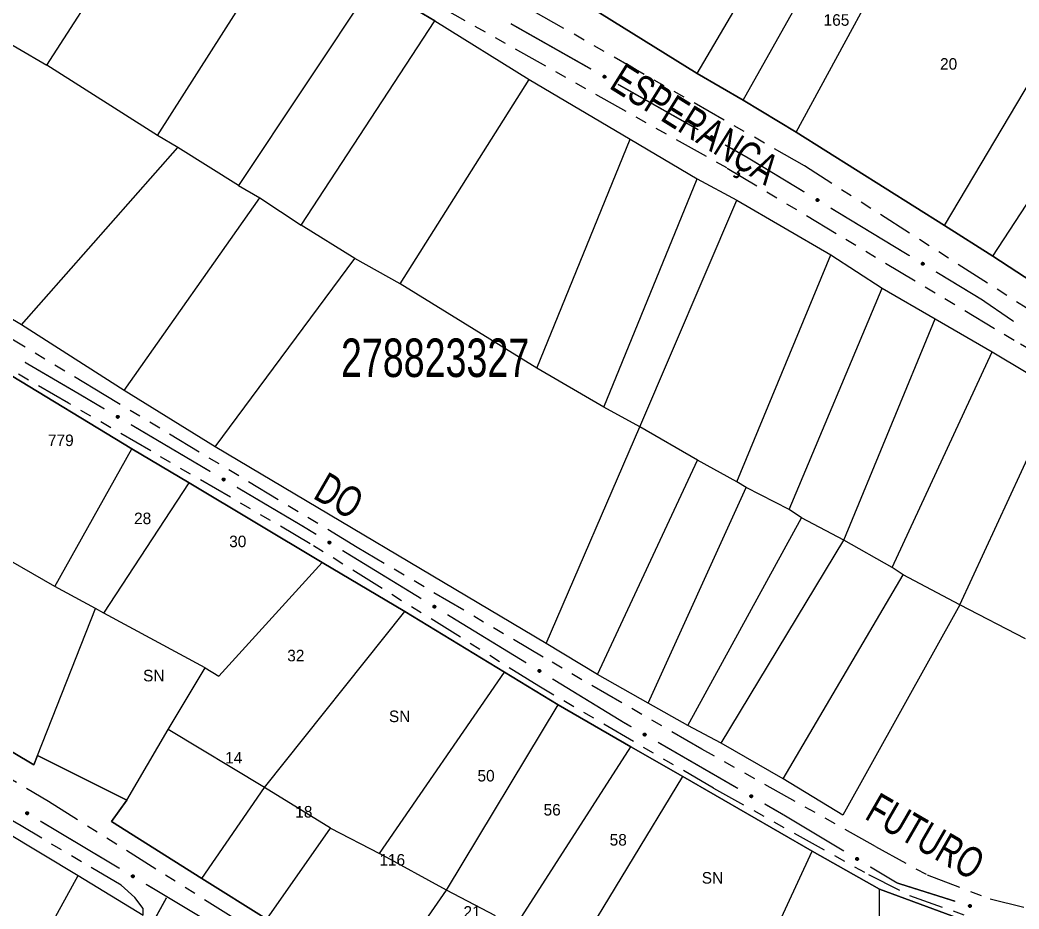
# Model space of a CAD drawing. Extents: x 205454 to 206599, y 4874260 to 4875179.
# Drawn here: x 205890.8 to 206020.6, y 4874756.7 to 4874872.3 of the extents above; entities that cross this region are included whole.
import ezdxf
from ezdxf.enums import TextEntityAlignment as Align

# ---------------------------------------------------------------- set-up
doc = ezdxf.new("R2010")
doc.units = 0
doc.header["$LTSCALE"] = 1.5
doc.header["$MEASUREMENT"] = 0
doc.linetypes.add('TRACO_25', pattern=[8, 3, -1, 1, -1, 1, -1])
for name, color, linetype in [('CD_MALHA_LOTES', 7, 'CONTINUOUS'), ('CD_TXT_QUADRA', 255, 'CONTINUOUS'), ('RU-QUADRA', 210, 'CONTINUOUS'), ('SV-EIXO-RUA-N-PAV', 6, 'CONTINUOUS'), ('SV-RUA-NAO-PAV', 7, 'CONTINUOUS'), ('SV-TXT-RUA-N-PAV', 7, 'CONTINUOUS'), ('Th_NmrPort', 7, 'CONTINUOUS')]:
    doc.layers.add(name, color=color, linetype=linetype)
doc.styles.add('ARIAL', font='ARIAL.SHX')

msp = doc.modelspace()

# ---------------------------------------------------------------- linework, layer by layer
at = {"layer": 'CD_MALHA_LOTES', "linetype": 'Continuous', "flags": 128}
for points in [[(205978.778793, 4874865.316837), (205995.277866, 4874893.388355)], [(205894.273545, 4874866.401476), (205911.142413, 4874892.619354)], [(205984.783121, 4874861.878461), (206000.820323, 4874890.411851)], [(205991.685533, 4874857.695959), (206007.389161, 4874886.716879)], [(205908.635794, 4874857.255704), (205925.572408, 4874883.880062)], [(205936.581207, 4874877.003796), (205919.170368, 4874850.785917)], [(205944.710782, 4874872.193798), (205936.581207, 4874877.003796)], [(205978.778793, 4874865.316837), (205960.740148, 4874876.581368)], [(205927.299943, 4874845.637187), (205944.710782, 4874872.193798)], [(205944.710782, 4874872.193798), (205956.972891, 4874864.538448)], [(205886.482702, 4874870.940488), (205894.273545, 4874866.401476)], [(205908.635794, 4874857.255704), (205894.273545, 4874866.401476)], [(205984.783121, 4874861.878461), (205978.778793, 4874865.316837)], [(205940.205643, 4874837.981837), (205956.972891, 4874864.538448)], [(205956.972891, 4874864.538448), (205970.08183, 4874856.781479)], [(206010.955835, 4874845.559004), (206022.271685, 4874864.59837)], [(205991.685533, 4874857.695959), (205984.783121, 4874861.878461)], [(206017.216759, 4874841.607438), (206028.943161, 4874859.466466)], [(205911.277906, 4874855.697536), (205908.635794, 4874857.255704)], [(206010.955835, 4874845.559004), (205991.685533, 4874857.695959)], [(205890.953969, 4874832.66374), (205911.277906, 4874855.697536)], [(205919.170368, 4874850.785917), (205911.277906, 4874855.697536)], [(205957.955214, 4874827.006911), (205970.08183, 4874856.781479)], [(205970.08183, 4874856.781479), (205978.821123, 4874851.632748)], [(205919.170368, 4874850.785917), (205921.947973, 4874849.160002)], [(205966.660634, 4874821.9598), (205978.821123, 4874851.632748)], [(205978.821123, 4874851.632748), (205983.969854, 4874848.855143)], [(205904.30002, 4874824.127687), (205921.947973, 4874849.160002)], [(205921.947973, 4874849.160002), (205927.299943, 4874845.637187)], [(205890.953969, 4874832.66374), (205865.244188, 4874847.940566)], [(205971.33514, 4874819.385435), (205983.969854, 4874848.855143)], [(205983.969854, 4874848.855143), (205996.198089, 4874841.775639)], [(205934.277828, 4874841.301413), (205927.299943, 4874845.637187)], [(206017.216759, 4874841.607438), (206010.955835, 4874845.559004)], [(205983.93598, 4874812.272057), (205996.198089, 4874841.775639)], [(205996.198089, 4874841.775639), (206002.837242, 4874837.439865)], [(206028.609587, 4874834.166176), (206017.216759, 4874841.607438)], [(205916.15565, 4874816.811069), (205934.277828, 4874841.301413)], [(205940.205643, 4874837.981837), (205934.277828, 4874841.301413)], [(205957.955214, 4874827.006911), (205940.205643, 4874837.981837)], [(205990.744499, 4874808.647621), (206002.837242, 4874837.439865)], [(206002.837242, 4874837.439865), (206009.747381, 4874833.442824)], [(205904.30002, 4874824.127687), (205890.953969, 4874832.66374)], [(205997.857877, 4874804.65058), (206009.747381, 4874833.442824)], [(206009.747381, 4874833.442824), (206017.165618, 4874829.140924)], [(206004.158298, 4874801.127765), (206017.165618, 4874829.140924)], [(206017.165618, 4874829.140924), (206025.769418, 4874823.992194)], [(205888.610426, 4874826.666084), (205905.28858, 4874816.530607)], [(205966.660634, 4874821.9598), (205957.955214, 4874827.006911)], [(205916.15565, 4874816.811069), (205904.30002, 4874824.127687)], [(206012.965337, 4874796.25002), (206025.769418, 4874823.992194)], [(205971.33514, 4874819.385435), (205966.660634, 4874821.9598)], [(205959.174651, 4874791.236782), (205971.33514, 4874819.385435)], [(205978.854996, 4874815.049661), (205971.33514, 4874819.385435)], [(205959.174651, 4874791.236782), (205916.15565, 4874816.811069)], [(205895.304379, 4874798.642246), (205905.28858, 4874816.530607)], [(205905.28858, 4874816.530607), (205912.776731, 4874812.10579)], [(205965.847677, 4874787.205868), (205978.854996, 4874815.049661)], [(205983.93598, 4874812.272057), (205978.854996, 4874815.049661)], [(205901.657961, 4874795.162903), (205912.776731, 4874812.10579)], [(205912.776731, 4874812.10579), (205930.059989, 4874801.743399)], [(205972.419083, 4874783.479813), (205985.155417, 4874811.526846)], [(205985.155417, 4874811.526846), (205983.93598, 4874812.272057)], [(205990.744499, 4874808.647621), (205985.155417, 4874811.526846)], [(205895.304379, 4874798.642246), (205877.491656, 4874808.89118)], [(205977.567814, 4874780.566715), (205992.370414, 4874807.563678)], [(205992.370414, 4874807.563678), (205990.744499, 4874808.647621)], [(205997.857877, 4874804.65058), (205992.370414, 4874807.563678)], [(205981.903587, 4874778.263335), (205997.857877, 4874804.65058)], [(206004.158298, 4874801.127765), (205997.857877, 4874804.65058)], [(205916.634264, 4874786.994011), (205930.059989, 4874801.743399)], [(205930.059989, 4874801.743399), (205940.800569, 4874795.389816)], [(206005.580973, 4874800.179314), (206004.158298, 4874801.127765)], [(205989.965415, 4874773.656576), (206005.580973, 4874800.179314)], [(206012.965337, 4874796.25002), (206005.580973, 4874800.179314)], [(205900.599031, 4874795.768006), (205895.304379, 4874798.642246)], [(205892.581415, 4874775.459232), (205858.35527, 4874795.881463)], [(206012.965337, 4874796.25002), (205997.756258, 4874768.914324)], [(206021.501391, 4874791.8465), (206012.965337, 4874796.25002)], [(205893.035242, 4874776.669439), (205900.599031, 4874795.768006)], [(205901.657961, 4874795.162903), (205900.599031, 4874795.768006)], [(205914.818954, 4874788.052941), (205901.657961, 4874795.162903)], [(205922.571838, 4874772.509355), (205940.800569, 4874795.389816)], [(205940.800569, 4874795.389816), (205953.772467, 4874787.485657)], [(205965.847677, 4874787.205868), (205959.174651, 4874791.236782)], [(205910.015948, 4874780.073144), (205914.818954, 4874788.052941)], [(205914.818954, 4874788.052941), (205916.634264, 4874786.994011)], [(205937.510321, 4874763.924454), (205953.772467, 4874787.485657)], [(205953.772467, 4874787.485657), (205960.731153, 4874783.249935)], [(205972.419083, 4874783.479813), (205965.847677, 4874787.205868)], [(205946.208678, 4874759.159267), (205960.731153, 4874783.249935)], [(205960.731153, 4874783.249935), (205970.185889, 4874777.804007)], [(205977.567814, 4874780.566715), (205972.419083, 4874783.479813)], [(205981.903587, 4874778.263335), (205977.567814, 4874780.566715)], [(205904.645658, 4874770.88314), (205910.015948, 4874780.073144)], [(205922.571838, 4874772.509355), (205910.015948, 4874780.073144)], [(205955.209587, 4874754.545356), (205970.185889, 4874777.804007)], [(205970.185889, 4874777.804007), (205976.917662, 4874773.946475)], [(205989.965415, 4874773.656576), (205981.903587, 4874778.263335)], [(205893.035242, 4874776.669439), (205892.581415, 4874775.459232)], [(205904.645658, 4874770.88314), (205893.035242, 4874776.669439)], [(205962.622101, 4874750.385272), (205976.917662, 4874773.946475)], [(205976.917662, 4874773.946475), (205993.747092, 4874764.227006)], [(205914.402946, 4874760.672025), (205922.571838, 4874772.509355)], [(205931.118919, 4874767.214702), (205922.571838, 4874772.509355)], [(205997.756258, 4874768.914324), (205989.965415, 4874773.656576)], [(205902.679073, 4874768.084538), (205904.645658, 4874770.88314)], [(205883.820225, 4874769.790197), (205898.350251, 4874761.092646)], [(205914.402946, 4874760.672025), (205902.679073, 4874768.084538)], [(205922.87439, 4874755.377373), (205931.118919, 4874767.214702)], [(205931.118919, 4874767.214702), (205937.510321, 4874763.924454)], [(205946.208678, 4874759.159267), (205937.510321, 4874763.924454)], [(205982.023219, 4874738.850494), (205993.747092, 4874764.227006)], [(205993.747092, 4874764.227006), (206002.521087, 4874759.310543)], [(205894.154962, 4874753.469499), (205898.350251, 4874761.092646)], [(205898.350251, 4874761.092646), (205906.791992, 4874755.925278)], [(205922.87439, 4874755.377373), (205914.402946, 4874760.672025)], [(205937.434683, 4874746.489921), (205946.208678, 4874759.159267)], [(205952.562261, 4874755.8312), (205946.208678, 4874759.159267)], [(206002.445449, 4874749.288523), (206002.521087, 4874759.310543)], [(206002.521087, 4874759.310543), (206018.821052, 4874753.259512)]]:
    msp.add_lwpolyline(points, dxfattribs=at)
at = {"layer": 'RU-QUADRA', "linetype": 'Continuous', "flags": 128}
for points in [[(205960.740148, 4874876.581368), (205978.778793, 4874865.316837), (205984.783121, 4874861.878461), (205991.685533, 4874857.695959), (206010.955835, 4874845.559004), (206017.216759, 4874841.607438), (206028.609587, 4874834.166176), (206042.850622, 4874847.534787), (206050.317544, 4874854.334561), (206049.650396, 4874855.104347), (206059.503653, 4874865.522113), (206062.428839, 4874863.058799), (206077.927191, 4874881.30272)], [(205936.581207, 4874877.003796), (205944.710782, 4874872.193798), (205956.972891, 4874864.538448), (205970.08183, 4874856.781479), (205978.821123, 4874851.632748), (205983.969854, 4874848.855143), (205996.198089, 4874841.775639), (206002.837242, 4874837.439865), (206009.747381, 4874833.442824), (206017.165618, 4874829.140924), (206025.769418, 4874823.992194)], [(206021.501391, 4874791.8465), (206012.965337, 4874796.25002), (205997.756258, 4874768.914324), (205989.965415, 4874773.656576), (205981.903587, 4874778.263335), (205977.567814, 4874780.566715), (205972.419083, 4874783.479813), (205965.847677, 4874787.205868), (205959.174651, 4874791.236782), (205916.15565, 4874816.811069), (205904.30002, 4874824.127687), (205890.953969, 4874832.66374), (205865.244188, 4874847.940566), (205851.864263, 4874855.22331), (205839.060183, 4874863.014153), (205819.176598, 4874876.326332)], [(205714.336552, 4874756.597096), (205714.341007, 4874757.100392), (205723.372592, 4874766.860022), (205739.684575, 4874785.202278), (205757.037463, 4874804.723768), (205762.1174, 4874810.384633), (205779.320041, 4874830.403738), (205796.758685, 4874819.532507), (205842.327792, 4874791.124778), (205843.146385, 4874792.045695), (205847.955619, 4874788.46435), (205848.774212, 4874789.794564), (205853.481122, 4874786.520192), (205854.299715, 4874787.645757), (205862.997265, 4874782.171417), (205870.671575, 4874777.669155), (205875.685457, 4874774.701755), (205883.820225, 4874769.790197), (205898.350251, 4874761.092646), (205906.791992, 4874755.925278)], [(206018.821052, 4874753.259512), (206002.521087, 4874759.310543), (205993.747092, 4874764.227006), (205976.917662, 4874773.946475), (205970.185889, 4874777.804007), (205960.731153, 4874783.249935), (205953.772467, 4874787.485657), (205940.800569, 4874795.389816), (205930.059989, 4874801.743399), (205912.776731, 4874812.10579), (205905.28858, 4874816.530607), (205888.610426, 4874826.666084)], [(205858.35527, 4874795.881463), (205892.581415, 4874775.459232), (205893.035242, 4874776.669439), (205904.645658, 4874770.88314), (205902.679073, 4874768.084538), (205914.402946, 4874760.672025), (205922.87439, 4874755.377373)]]:
    msp.add_lwpolyline(points, dxfattribs=at)
at = {"layer": 'SV-EIXO-RUA-N-PAV', "const_width": 0.18}
for points in [[(205965.015632, 4874865.902774), (205954.570983, 4874871.811185)], [(205978.94183, 4874858.024894), (205968.497182, 4874863.933304)], [(205985.365949, 4874854.390848), (205982.42338, 4874856.055424)], [(205985.895524, 4874854.069894), (205985.365949, 4874854.390848)], [(205992.737106, 4874849.923481), (205985.895524, 4874854.069894)], [(206006.420271, 4874841.630653), (205996.157897, 4874847.850274)], [(206015.791356, 4874835.951208), (206009.841063, 4874839.557446)], [(206015.82615, 4874835.927324), (206015.791356, 4874835.951208)], [(206019.948397, 4874833.097646), (206015.82615, 4874835.927324)], [(205891.39908, 4874827.797016), (205897.442354, 4874824.264475)], [(205897.442354, 4874824.264475), (205898.269379, 4874823.781045)], [(205898.269379, 4874823.781045), (205901.748848, 4874821.724)], [(205905.192123, 4874819.688353), (205915.521948, 4874813.581413)], [(205918.965223, 4874811.545766), (205927.57341, 4874806.456649)], [(205927.57341, 4874806.456649), (205927.588408, 4874806.447782)], [(205927.588408, 4874806.447782), (205929.279796, 4874805.413462)], [(205932.6923, 4874803.326643), (205942.929813, 4874797.066185)], [(205946.342317, 4874794.979365), (205956.579829, 4874788.718907)], [(205959.992334, 4874786.632088), (205968.523594, 4874781.415039)], [(205968.523594, 4874781.415039), (205969.20053, 4874781.001078)], [(205969.20053, 4874781.001078), (205970.245038, 4874780.397174)], [(205973.707908, 4874778.395043), (205984.096519, 4874772.388648)], [(205987.559389, 4874770.386517), (205989.290824, 4874769.385451)], [(205989.290824, 4874769.385451), (205990.037324, 4874768.953846)], [(205990.037324, 4874768.953846), (205997.872845, 4874764.252534)], [(205893.413358, 4874768.147329), (205903.714767, 4874761.992578)], [(206001.302817, 4874762.194551), (206004.732789, 4874760.136568)], [(205907.14857, 4874759.940994), (205909.723923, 4874758.402307)], [(206004.732789, 4874760.136568), (206004.789037, 4874760.102819)], [(206004.789037, 4874760.102819), (206012.355147, 4874757.713521)], [(205904.027719, 4874747.660824), (205909.809254, 4874758.176234)], [(205909.723923, 4874758.402307), (205909.881718, 4874758.30803)], [(205909.881718, 4874758.30803), (205917.442382, 4874753.77355)]]:
    msp.add_lwpolyline(points, dxfattribs=at)
at = {"layer": 'SV-EIXO-RUA-N-PAV'}
for points in [[(205966.827264, 4874864.751483), (205966.780326, 4874864.737743), (205966.737174, 4874864.735533), (205966.700654, 4874864.744048), (205966.670343, 4874864.759988), (205966.641171, 4874864.779788), (205966.616163, 4874864.806239), (205966.594911, 4874864.841745), (205966.580798, 4874864.888735), (205966.581439, 4874864.933088), (205966.587871, 4874864.969339), (205966.602673, 4874865.001902), (205966.622382, 4874865.029919), (205966.650717, 4874865.054987), (205966.68691, 4874865.076173), (205966.734503, 4874865.089221), (205966.776822, 4874865.091098), (205966.81193, 4874865.081934), (205966.844572, 4874865.066846), (205966.874113, 4874865.046275), (205966.898511, 4874865.020169), (205966.919776, 4874864.98369), (205966.932032, 4874864.936545), (205966.934386, 4874864.894358), (205966.925717, 4874864.85913), (205966.91014, 4874864.827328), (205966.890637, 4874864.797827), (205966.865094, 4874864.771582), (205966.827264, 4874864.751483)], [(205980.753463, 4874856.873603), (205980.706524, 4874856.859863), (205980.663373, 4874856.857653), (205980.626852, 4874856.866168), (205980.596542, 4874856.882108), (205980.567369, 4874856.901908), (205980.542362, 4874856.928359), (205980.521109, 4874856.963865), (205980.506996, 4874857.010854), (205980.507637, 4874857.055207), (205980.51407, 4874857.091459), (205980.528871, 4874857.124022), (205980.54858, 4874857.152039), (205980.576916, 4874857.177107), (205980.613108, 4874857.198293), (205980.660701, 4874857.211341), (205980.70302, 4874857.213217), (205980.738128, 4874857.204053), (205980.770771, 4874857.188966), (205980.800311, 4874857.168395), (205980.824709, 4874857.142288), (205980.845975, 4874857.10581), (205980.858231, 4874857.058665), (205980.860584, 4874857.016478), (205980.851916, 4874856.98125), (205980.836338, 4874856.949448), (205980.816835, 4874856.919947), (205980.791292, 4874856.893702), (205980.753463, 4874856.873603)], [(205994.513322, 4874848.718267), (205994.465992, 4874848.705944), (205994.422794, 4874848.705031), (205994.386545, 4874848.71464), (205994.356727, 4874848.731484), (205994.328163, 4874848.752151), (205994.303962, 4874848.779342), (205994.283786, 4874848.815471), (205994.271091, 4874848.862863), (205994.273065, 4874848.907177), (205994.280584, 4874848.943219), (205994.296357, 4874848.975322), (205994.3169, 4874849.002734), (205994.345975, 4874849.026939), (205994.382788, 4874849.047028), (205994.430752, 4874849.05864), (205994.473108, 4874849.059244), (205994.507925, 4874849.049029), (205994.540099, 4874849.032967), (205994.569008, 4874849.011518), (205994.592611, 4874848.98469), (205994.612771, 4874848.947589), (205994.623604, 4874848.900097), (205994.624689, 4874848.857858), (205994.614966, 4874848.822907), (205994.598439, 4874848.791587), (205994.578059, 4874848.762686), (205994.551738, 4874848.73722), (205994.513322, 4874848.718267)], [(206008.196487, 4874840.425439), (206008.149157, 4874840.413116), (206008.105959, 4874840.412204), (206008.06971, 4874840.421813), (206008.039893, 4874840.438656), (206008.011329, 4874840.459324), (206007.987127, 4874840.486515), (206007.966951, 4874840.522643), (206007.954257, 4874840.570036), (206007.95623, 4874840.614349), (206007.963749, 4874840.650391), (206007.979523, 4874840.682494), (206008.000065, 4874840.709907), (206008.029141, 4874840.734112), (206008.065953, 4874840.7542), (206008.113917, 4874840.765812), (206008.156273, 4874840.766416), (206008.191091, 4874840.756201), (206008.223265, 4874840.74014), (206008.252174, 4874840.71869), (206008.275776, 4874840.691862), (206008.295936, 4874840.654761), (206008.306769, 4874840.607269), (206008.307854, 4874840.565031), (206008.298131, 4874840.530079), (206008.281605, 4874840.49876), (206008.261224, 4874840.469858), (206008.234904, 4874840.444392), (206008.196487, 4874840.425439)], [(205903.402824, 4874820.874057), (205903.450017, 4874820.886897), (205903.493202, 4874820.888282), (205903.529554, 4874820.87907), (205903.559554, 4874820.862554), (205903.588343, 4874820.8422), (205903.61284, 4874820.815276), (205903.63341, 4874820.77937), (205903.646623, 4874820.73212), (205903.645134, 4874820.687787), (205903.63801, 4874820.651665), (205903.622589, 4874820.619391), (205903.602348, 4874820.591756), (205903.573539, 4874820.567234), (205903.536948, 4874820.546744), (205903.489114, 4874820.534608), (205903.446767, 4874820.53354), (205903.41184, 4874820.543373), (205903.379492, 4874820.559082), (205903.35035, 4874820.580214), (205903.326456, 4874820.606782), (205903.305891, 4874820.64366), (205903.294538, 4874820.691031), (205903.292991, 4874820.733255), (205903.302332, 4874820.768311), (205903.318514, 4874820.799809), (205903.338577, 4874820.828932), (205903.364617, 4874820.854684), (205903.402824, 4874820.874057)], [(205917.175923, 4874812.73147), (205917.223116, 4874812.74431), (205917.266302, 4874812.745695), (205917.302653, 4874812.736483), (205917.332654, 4874812.719967), (205917.361442, 4874812.699613), (205917.38594, 4874812.672689), (205917.40651, 4874812.636783), (205917.419722, 4874812.589532), (205917.418234, 4874812.5452), (205917.411109, 4874812.509078), (205917.395688, 4874812.476804), (205917.375447, 4874812.449169), (205917.346638, 4874812.424647), (205917.310048, 4874812.404156), (205917.262214, 4874812.39202), (205917.219867, 4874812.390953), (205917.18494, 4874812.400786), (205917.152592, 4874812.416495), (205917.12345, 4874812.437626), (205917.099555, 4874812.464195), (205917.078991, 4874812.501073), (205917.067638, 4874812.548443), (205917.066091, 4874812.590668), (205917.075431, 4874812.625723), (205917.091614, 4874812.657222), (205917.111677, 4874812.686345), (205917.137717, 4874812.712097), (205917.175923, 4874812.73147)], [(205930.9209, 4874804.538924), (205930.968279, 4874804.551058), (205931.011481, 4874804.551799), (205931.047691, 4874804.542045), (205931.077441, 4874804.525083), (205931.105922, 4874804.504302), (205931.130015, 4874804.477015), (205931.150047, 4874804.440806), (205931.162553, 4874804.393363), (205931.160403, 4874804.349058), (205931.15274, 4874804.313046), (205931.136839, 4874804.281006), (205931.116187, 4874804.253676), (205931.087016, 4874804.229587), (205931.050123, 4874804.209645), (205931.002114, 4874804.198225), (205930.959755, 4874804.197789), (205930.924979, 4874804.208143), (205930.892869, 4874804.224333), (205930.864046, 4874804.245897), (205930.84055, 4874804.272819), (205930.820539, 4874804.31), (205930.809895, 4874804.357535), (205930.808978, 4874804.399777), (205930.818841, 4874804.43469), (205930.835491, 4874804.465943), (205930.855987, 4874804.494763), (205930.882409, 4874804.520124), (205930.9209, 4874804.538924)], [(205944.570917, 4874796.191646), (205944.618296, 4874796.203781), (205944.661497, 4874796.204521), (205944.697707, 4874796.194768), (205944.727458, 4874796.177805), (205944.755939, 4874796.157024), (205944.780032, 4874796.129737), (205944.800064, 4874796.093528), (205944.81257, 4874796.046086), (205944.810419, 4874796.00178), (205944.802757, 4874795.965769), (205944.786856, 4874795.933729), (205944.766204, 4874795.906398), (205944.737032, 4874795.88231), (205944.70014, 4874795.862368), (205944.65213, 4874795.850947), (205944.609772, 4874795.850512), (205944.574996, 4874795.860865), (205944.542886, 4874795.877055), (205944.514063, 4874795.898619), (205944.490567, 4874795.925541), (205944.470556, 4874795.962722), (205944.459911, 4874796.010257), (205944.458995, 4874796.0525), (205944.468857, 4874796.087412), (205944.485508, 4874796.118666), (205944.506004, 4874796.147486), (205944.532425, 4874796.172846), (205944.570917, 4874796.191646)], [(205958.220933, 4874787.844369), (205958.268313, 4874787.856503), (205958.311514, 4874787.857243), (205958.347724, 4874787.84749), (205958.377474, 4874787.830528), (205958.405956, 4874787.809747), (205958.430049, 4874787.782459), (205958.45008, 4874787.746251), (205958.462586, 4874787.698808), (205958.460436, 4874787.654503), (205958.452773, 4874787.618491), (205958.436872, 4874787.586451), (205958.416221, 4874787.559121), (205958.387049, 4874787.535032), (205958.350157, 4874787.51509), (205958.302147, 4874787.503669), (205958.259789, 4874787.503234), (205958.225012, 4874787.513588), (205958.192903, 4874787.529777), (205958.164079, 4874787.551342), (205958.140584, 4874787.578264), (205958.120572, 4874787.615445), (205958.109928, 4874787.662979), (205958.109011, 4874787.705222), (205958.118874, 4874787.740134), (205958.135525, 4874787.771388), (205958.156021, 4874787.800208), (205958.182442, 4874787.825569), (205958.220933, 4874787.844369)], [(205971.907185, 4874779.563324), (205971.954251, 4874779.576621), (205971.997421, 4874779.578426), (205972.033861, 4874779.569567), (205972.06402, 4874779.553343), (205972.093004, 4874779.533269), (205972.117762, 4874779.506584), (205972.13868, 4874779.47088), (205972.15235, 4874779.42376), (205972.151292, 4874779.379415), (205972.144519, 4874779.343225), (205972.129412, 4874779.310803), (205972.10944, 4874779.282973), (205972.08087, 4874779.258172), (205972.04448, 4874779.237328), (205971.996766, 4874779.224728), (205971.954431, 4874779.22325), (205971.919411, 4874779.232743), (205971.886912, 4874779.248137), (205971.857566, 4874779.268985), (205971.833415, 4874779.29532), (205971.812493, 4874779.331997), (205971.800681, 4874779.379255), (205971.798725, 4874779.421462), (205971.807724, 4874779.456607), (205971.8236, 4874779.488261), (205971.84338, 4874779.517578), (205971.869169, 4874779.543581), (205971.907185, 4874779.563324)], [(205985.758666, 4874771.554798), (205985.805732, 4874771.568096), (205985.848902, 4874771.5699), (205985.885341, 4874771.561041), (205985.9155, 4874771.544817), (205985.944485, 4874771.524744), (205985.969243, 4874771.498058), (205985.99016, 4874771.462354), (205986.003831, 4874771.415234), (205986.002773, 4874771.370889), (205985.995999, 4874771.3347), (205985.980892, 4874771.302277), (205985.96092, 4874771.274447), (205985.932351, 4874771.249647), (205985.895961, 4874771.228802), (205985.848247, 4874771.216202), (205985.805912, 4874771.214724), (205985.770891, 4874771.224218), (205985.738392, 4874771.239612), (205985.709047, 4874771.260459), (205985.684895, 4874771.286794), (205985.663974, 4874771.323471), (205985.652162, 4874771.37073), (205985.650205, 4874771.412937), (205985.659205, 4874771.448081), (205985.675081, 4874771.479736), (205985.694861, 4874771.509052), (205985.720649, 4874771.535056), (205985.758666, 4874771.554798)], [(205891.629573, 4874769.341313), (205891.676825, 4874769.353934), (205891.720016, 4874769.355119), (205891.756325, 4874769.345739), (205891.786248, 4874769.329084), (205891.814942, 4874769.308597), (205891.839314, 4874769.281559), (205891.859718, 4874769.245559), (205891.872711, 4874769.198247), (205891.871017, 4874769.153922), (205891.863726, 4874769.117834), (205891.848155, 4874769.085631), (205891.827786, 4874769.05809), (205891.798864, 4874769.033702), (205891.762179, 4874769.013382), (205891.714289, 4874769.001467), (205891.671938, 4874769.000596), (205891.637057, 4874769.010591), (205891.604782, 4874769.02645), (205891.575738, 4874769.047716), (205891.551967, 4874769.074395), (205891.531574, 4874769.111368), (205891.520441, 4874769.158791), (205891.519089, 4874769.201021), (205891.528592, 4874769.236033), (205891.54492, 4874769.267457), (205891.565118, 4874769.296486), (205891.591277, 4874769.322118), (205891.629573, 4874769.341313)], [(205999.521262, 4874763.391858), (205999.568537, 4874763.404392), (205999.611731, 4874763.405496), (205999.648022, 4874763.396048), (205999.677914, 4874763.379337), (205999.70657, 4874763.358797), (205999.730892, 4874763.331714), (205999.751228, 4874763.295675), (205999.764133, 4874763.24834), (205999.762356, 4874763.204018), (205999.754997, 4874763.167943), (205999.739367, 4874763.13577), (205999.718947, 4874763.108267), (205999.689979, 4874763.083933), (205999.653256, 4874763.06368), (205999.605344, 4874763.051856), (205999.562991, 4874763.051063), (205999.528129, 4874763.061123), (205999.495884, 4874763.077042), (205999.46688, 4874763.098363), (205999.443158, 4874763.125086), (205999.422834, 4874763.162097), (205999.411789, 4874763.20954), (205999.410517, 4874763.251773), (205999.420085, 4874763.286768), (205999.436471, 4874763.31816), (205999.456724, 4874763.347152), (205999.48293, 4874763.372735), (205999.521262, 4874763.391858)], [(205905.364786, 4874761.134978), (205905.412038, 4874761.147599), (205905.455229, 4874761.148784), (205905.491538, 4874761.139404), (205905.521461, 4874761.122749), (205905.550155, 4874761.102262), (205905.574527, 4874761.075224), (205905.594931, 4874761.039224), (205905.607924, 4874760.991913), (205905.60623, 4874760.947587), (205905.598938, 4874760.911499), (205905.583368, 4874760.879297), (205905.562999, 4874760.851755), (205905.534077, 4874760.827367), (205905.497391, 4874760.807047), (205905.449502, 4874760.795133), (205905.40715, 4874760.794261), (205905.372269, 4874760.804256), (205905.339995, 4874760.820115), (205905.310951, 4874760.841381), (205905.28718, 4874760.86806), (205905.266786, 4874760.905033), (205905.255653, 4874760.952456), (205905.254302, 4874760.994687), (205905.263805, 4874761.029699), (205905.280133, 4874761.061122), (205905.300331, 4874761.090152), (205905.32649, 4874761.115783), (205905.364786, 4874761.134978)], [(206014.153805, 4874757.260547), (206014.195832, 4874757.285561), (206014.237068, 4874757.298466), (206014.274558, 4874757.29933), (206014.307887, 4874757.291455), (206014.341076, 4874757.279558), (206014.371891, 4874757.260181), (206014.401329, 4874757.231099), (206014.426718, 4874757.189116), (206014.437161, 4874757.146005), (206014.439974, 4874757.109295), (206014.433764, 4874757.074069), (206014.421667, 4874757.042021), (206014.40048, 4874757.010678), (206014.370717, 4874756.981133), (206014.327883, 4874756.956625), (206014.28737, 4874756.944251), (206014.251086, 4874756.944368), (206014.215712, 4874756.950836), (206014.181974, 4874756.963388), (206014.151835, 4874756.982583), (206014.122142, 4874757.012603), (206014.098513, 4874757.055201), (206014.08571, 4874757.095467), (206014.085317, 4874757.131743), (206014.092469, 4874757.166426), (206014.103996, 4874757.199859), (206014.122185, 4874757.231647), (206014.153805, 4874757.260547)]]:
    msp.add_lwpolyline(points, close=True, dxfattribs=at)
for points in [[(205966.865094, 4874864.771582), (205966.580798, 4874864.888735)], [(205966.890637, 4874864.797827), (205966.581439, 4874864.933088)], [(205966.873818, 4874864.787157), (205966.584891, 4874864.908271)], [(205966.91014, 4874864.827328), (205966.587871, 4874864.969339)], [(205966.896552, 4874864.813489), (205966.588107, 4874864.947212)], [(205966.846333, 4874864.763512), (205966.591848, 4874864.865142)], [(205966.827264, 4874864.751483), (205966.594911, 4874864.841745)], [(205966.91588, 4874864.844884), (205966.598089, 4874864.987029)], [(205966.925717, 4874864.85913), (205966.602673, 4874865.001902)], [(205966.801392, 4874864.745038), (205966.612181, 4874864.820718)], [(205966.92741, 4874864.879123), (205966.615401, 4874865.014861)], [(205966.780326, 4874864.737743), (205966.616163, 4874864.806239)], [(205966.934386, 4874864.894358), (205966.622382, 4874865.029919)], [(205966.755733, 4874864.736377), (205966.636858, 4874864.789514)], [(205966.737174, 4874864.735533), (205966.641171, 4874864.779788)], [(205966.931813, 4874864.917392), (205966.641183, 4874865.041038)], [(205966.932032, 4874864.936545), (205966.650717, 4874865.054987)], [(205966.921809, 4874864.960677), (205966.671715, 4874865.064526)], [(205966.919776, 4874864.98369), (205966.68691, 4874865.076173)], [(205966.903179, 4874865.00257), (205966.717687, 4874865.079281)], [(205966.898511, 4874865.020169), (205966.734503, 4874865.089221)], [(205966.882221, 4874865.034806), (205966.761487, 4874865.087426)], [(205966.874113, 4874865.046275), (205966.776822, 4874865.091098)], [(205980.791292, 4874856.893702), (205980.506996, 4874857.010854)], [(205980.816835, 4874856.919947), (205980.507637, 4874857.055207)], [(205980.800016, 4874856.909276), (205980.511089, 4874857.03039)], [(205980.836338, 4874856.949448), (205980.51407, 4874857.091459)], [(205980.822751, 4874856.935609), (205980.514305, 4874857.069332)], [(205980.772531, 4874856.885631), (205980.518046, 4874856.987262)], [(205980.753463, 4874856.873603), (205980.521109, 4874856.963865)], [(205980.842078, 4874856.967004), (205980.524287, 4874857.109149)], [(205980.851916, 4874856.98125), (205980.528871, 4874857.124022)], [(205980.727591, 4874856.867157), (205980.53838, 4874856.942837)], [(205980.853608, 4874857.001242), (205980.541599, 4874857.136981)], [(205980.706524, 4874856.859863), (205980.542362, 4874856.928359)], [(205980.860584, 4874857.016478), (205980.54858, 4874857.152039)], [(205980.681931, 4874856.858497), (205980.563056, 4874856.911633)], [(205980.663373, 4874856.857653), (205980.567369, 4874856.901908)], [(205980.858012, 4874857.039512), (205980.567381, 4874857.163157)], [(205980.858231, 4874857.058665), (205980.576916, 4874857.177107)], [(205980.848007, 4874857.082796), (205980.597913, 4874857.186646)], [(205980.845975, 4874857.10581), (205980.613108, 4874857.198293)], [(205980.829377, 4874857.124689), (205980.643885, 4874857.201401)], [(205980.824709, 4874857.142288), (205980.660701, 4874857.211341)], [(205980.80842, 4874857.156925), (205980.687686, 4874857.209546)], [(205980.800311, 4874857.168395), (205980.70302, 4874857.213217)], [(205994.551738, 4874848.73722), (205994.271091, 4874848.862863)], [(205994.578059, 4874848.762686), (205994.273065, 4874848.907177)], [(205994.560927, 4874848.752525), (205994.27577, 4874848.882267)], [(205994.584442, 4874848.778162), (205994.280155, 4874848.921094)], [(205994.598439, 4874848.791587), (205994.280584, 4874848.943219)], [(205994.532743, 4874848.729717), (205994.281428, 4874848.838949)], [(205994.513322, 4874848.718267), (205994.283786, 4874848.815471)], [(205994.604704, 4874848.808962), (205994.291329, 4874848.960594)], [(205994.614966, 4874848.822907), (205994.296357, 4874848.975322)], [(205994.487268, 4874848.712602), (205994.300417, 4874848.793934)], [(205994.465992, 4874848.705944), (205994.303962, 4874848.779342)], [(205994.617258, 4874848.842839), (205994.309469, 4874848.987893)], [(205994.624689, 4874848.857858), (205994.3169, 4874849.002734)], [(205994.441369, 4874848.705317), (205994.324145, 4874848.762002)], [(205994.422794, 4874848.705031), (205994.328163, 4874848.752151)], [(205994.62281, 4874848.880959), (205994.336026, 4874849.013282)], [(205994.623604, 4874848.900097), (205994.345975, 4874849.026939)], [(205994.614111, 4874848.924525), (205994.367251, 4874849.035843)], [(205994.612771, 4874848.947589), (205994.382788, 4874849.047028)], [(205994.596748, 4874848.966959), (205994.413645, 4874849.04921)], [(205994.592611, 4874848.98469), (205994.430752, 4874849.05864)], [(205994.576769, 4874848.99981), (205994.45767, 4874849.056035)], [(205994.569008, 4874849.011518), (205994.473108, 4874849.059244)], [(206008.234904, 4874840.444392), (206007.954257, 4874840.570036)], [(206008.261224, 4874840.469858), (206007.95623, 4874840.614349)], [(206008.244092, 4874840.459698), (206007.958935, 4874840.58944)], [(206008.267607, 4874840.485335), (206007.96332, 4874840.628267)], [(206008.281605, 4874840.49876), (206007.963749, 4874840.650391)], [(206008.215909, 4874840.436889), (206007.964593, 4874840.546122)], [(206008.196487, 4874840.425439), (206007.966951, 4874840.522643)], [(206008.28787, 4874840.516135), (206007.974494, 4874840.667766)], [(206008.298131, 4874840.530079), (206007.979523, 4874840.682494)], [(206008.170433, 4874840.419774), (206007.983582, 4874840.501106)], [(206008.149157, 4874840.413116), (206007.987127, 4874840.486515)], [(206008.300423, 4874840.550011), (206007.992635, 4874840.695065)], [(206008.307854, 4874840.565031), (206008.000065, 4874840.709907)], [(206008.124534, 4874840.41249), (206008.00731, 4874840.469175)], [(206008.105959, 4874840.412204), (206008.011329, 4874840.459324)], [(206008.305975, 4874840.588131), (206008.019191, 4874840.720455)], [(206008.306769, 4874840.607269), (206008.029141, 4874840.734112)], [(206008.297276, 4874840.631697), (206008.050416, 4874840.743016)], [(206008.295936, 4874840.654761), (206008.065953, 4874840.7542)], [(206008.279913, 4874840.674131), (206008.09681, 4874840.756382)], [(206008.275776, 4874840.691862), (206008.113917, 4874840.765812)], [(206008.259934, 4874840.706982), (206008.140836, 4874840.763207)], [(206008.252174, 4874840.71869), (206008.156273, 4874840.766416)], [(205903.292991, 4874820.733255), (205903.602348, 4874820.591756)], [(205903.294538, 4874820.691031), (205903.573539, 4874820.567234)], [(205903.295123, 4874820.710176), (205903.583338, 4874820.580999)], [(205903.300258, 4874820.748354), (205903.609615, 4874820.606678)], [(205903.302332, 4874820.768311), (205903.622589, 4874820.619391)], [(205903.304299, 4874820.666708), (205903.552362, 4874820.558098)], [(205903.305891, 4874820.64366), (205903.536948, 4874820.546744)], [(205903.31244, 4874820.782366), (205903.627456, 4874820.634174)], [(205903.318514, 4874820.799809), (205903.63801, 4874820.651665)], [(205903.322125, 4874820.624467), (205903.506117, 4874820.544224)], [(205903.326456, 4874820.606782), (205903.489114, 4874820.534608)], [(205903.332364, 4874820.813386), (205903.638197, 4874820.673793)], [(205903.338577, 4874820.828932), (205903.645134, 4874820.687787)], [(205903.342462, 4874820.591836), (205903.462169, 4874820.536918)], [(205903.35035, 4874820.580214), (205903.446767, 4874820.53354)], [(205903.355597, 4874820.839279), (205903.642157, 4874820.712666)], [(205903.364617, 4874820.854684), (205903.646623, 4874820.73212)], [(205903.383529, 4874820.862395), (205903.636025, 4874820.755919)], [(205903.402824, 4874820.874057), (205903.63341, 4874820.77937)], [(205903.428814, 4874820.880006), (205903.616544, 4874820.800724)], [(205903.450017, 4874820.886897), (205903.61284, 4874820.815276)], [(205903.474631, 4874820.887793), (205903.592469, 4874820.832394)], [(205903.493202, 4874820.888282), (205903.588343, 4874820.8422)], [(205917.223116, 4874812.74431), (205917.38594, 4874812.672689)], [(205917.247731, 4874812.745205), (205917.365568, 4874812.689807)], [(205917.266302, 4874812.745695), (205917.361442, 4874812.699613)], [(205917.066091, 4874812.590668), (205917.375447, 4874812.449169)], [(205917.067638, 4874812.548443), (205917.346638, 4874812.424647)], [(205917.068223, 4874812.567589), (205917.356437, 4874812.438412)], [(205917.073357, 4874812.605767), (205917.382715, 4874812.46409)], [(205917.075431, 4874812.625723), (205917.395688, 4874812.476804)], [(205917.077398, 4874812.524121), (205917.325462, 4874812.41551)], [(205917.078991, 4874812.501073), (205917.310048, 4874812.404156)], [(205917.085539, 4874812.639779), (205917.400555, 4874812.491586)], [(205917.091614, 4874812.657222), (205917.411109, 4874812.509078)], [(205917.095224, 4874812.481879), (205917.279216, 4874812.401637)], [(205917.099555, 4874812.464195), (205917.262214, 4874812.39202)], [(205917.105463, 4874812.670799), (205917.411297, 4874812.531205)], [(205917.111677, 4874812.686345), (205917.418234, 4874812.5452)], [(205917.115562, 4874812.449249), (205917.235268, 4874812.394331)], [(205917.12345, 4874812.437626), (205917.219867, 4874812.390953)], [(205917.128697, 4874812.696692), (205917.415256, 4874812.570078)], [(205917.137717, 4874812.712097), (205917.419722, 4874812.589532)], [(205917.156629, 4874812.719807), (205917.409125, 4874812.613332)], [(205917.175923, 4874812.73147), (205917.40651, 4874812.636783)], [(205917.201914, 4874812.737419), (205917.389644, 4874812.658137)], [(205930.808978, 4874804.399777), (205931.116187, 4874804.253676)], [(205930.809895, 4874804.357535), (205931.087016, 4874804.229587)], [(205930.810765, 4874804.376669), (205931.097019, 4874804.243204)], [(205930.816469, 4874804.414767), (205931.123677, 4874804.268488)], [(205930.818841, 4874804.43469), (205931.136839, 4874804.281006)], [(205930.819291, 4874804.333069), (205931.065705, 4874804.220768)], [(205930.820539, 4874804.31), (205931.050123, 4874804.209645)], [(205930.829157, 4874804.448593), (205931.141926, 4874804.295715)], [(205930.835491, 4874804.465943), (205931.15274, 4874804.313046)], [(205930.836484, 4874804.290566), (205931.019258, 4874804.207586)], [(205930.84055, 4874804.272819), (205931.002114, 4874804.198225)], [(205930.849542, 4874804.479312), (205931.153258, 4874804.335169)], [(205930.855987, 4874804.494763), (205931.160403, 4874804.349058)], [(205930.856332, 4874804.257636), (205930.975206, 4874804.200937)], [(205930.864046, 4874804.245897), (205930.959755, 4874804.197789)], [(205930.873159, 4874804.504855), (205931.157797, 4874804.373978)], [(205930.882409, 4874804.520124), (205931.162553, 4874804.393363)], [(205930.901433, 4874804.527551), (205931.152312, 4874804.417318)], [(205930.9209, 4874804.538924), (205931.150047, 4874804.440806)], [(205930.946976, 4874804.544485), (205931.133502, 4874804.462409)], [(205930.968279, 4874804.551058), (205931.130015, 4874804.477015)], [(205930.992905, 4874804.551586), (205931.109902, 4874804.494435)], [(205931.011481, 4874804.551799), (205931.105922, 4874804.504302)], [(205944.458995, 4874796.0525), (205944.766204, 4874795.906398)], [(205944.459911, 4874796.010257), (205944.737032, 4874795.88231)], [(205944.460782, 4874796.029392), (205944.747036, 4874795.895926)], [(205944.466486, 4874796.067489), (205944.773694, 4874795.92121)], [(205944.468857, 4874796.087412), (205944.786856, 4874795.933729)], [(205944.469307, 4874795.985792), (205944.715722, 4874795.87349)], [(205944.470556, 4874795.962722), (205944.70014, 4874795.862368)], [(205944.479174, 4874796.101315), (205944.791943, 4874795.948437)], [(205944.485508, 4874796.118666), (205944.802757, 4874795.965769)], [(205944.486501, 4874795.943289), (205944.669274, 4874795.860308)], [(205944.490567, 4874795.925541), (205944.65213, 4874795.850947)], [(205944.499559, 4874796.132034), (205944.803274, 4874795.987891)], [(205944.506004, 4874796.147486), (205944.810419, 4874796.00178)], [(205944.506349, 4874795.910358), (205944.625222, 4874795.853659)], [(205944.514063, 4874795.898619), (205944.609772, 4874795.850512)], [(205944.523176, 4874796.157578), (205944.807814, 4874796.0267)], [(205944.532425, 4874796.172846), (205944.81257, 4874796.046086)], [(205944.55145, 4874796.180274), (205944.802329, 4874796.070041)], [(205944.570917, 4874796.191646), (205944.800064, 4874796.093528)], [(205944.596993, 4874796.197207), (205944.783519, 4874796.115132)], [(205944.618296, 4874796.203781), (205944.780032, 4874796.129737)], [(205944.642921, 4874796.204309), (205944.759919, 4874796.147157)], [(205944.661497, 4874796.204521), (205944.755939, 4874796.157024)], [(205958.109011, 4874787.705222), (205958.416221, 4874787.559121)], [(205958.109928, 4874787.662979), (205958.387049, 4874787.535032)], [(205958.110799, 4874787.682114), (205958.397053, 4874787.548649)], [(205958.116502, 4874787.720211), (205958.42371, 4874787.573932)], [(205958.118874, 4874787.740134), (205958.436872, 4874787.586451)], [(205958.119324, 4874787.638514), (205958.365739, 4874787.526213)], [(205958.120572, 4874787.615445), (205958.350157, 4874787.51509)], [(205958.129191, 4874787.754038), (205958.441959, 4874787.601159)], [(205958.135525, 4874787.771388), (205958.452773, 4874787.618491)], [(205958.136517, 4874787.596011), (205958.319291, 4874787.513031)], [(205958.140584, 4874787.578264), (205958.302147, 4874787.503669)], [(205958.149575, 4874787.784757), (205958.453291, 4874787.640613)], [(205958.156021, 4874787.800208), (205958.460436, 4874787.654503)], [(205958.156366, 4874787.563081), (205958.275239, 4874787.506381)], [(205958.164079, 4874787.551342), (205958.259789, 4874787.503234)], [(205958.173193, 4874787.8103), (205958.457831, 4874787.679423)], [(205958.182442, 4874787.825569), (205958.462586, 4874787.698808)], [(205958.201467, 4874787.832996), (205958.452345, 4874787.722763)], [(205958.220933, 4874787.844369), (205958.45008, 4874787.746251)], [(205958.24701, 4874787.84993), (205958.433536, 4874787.767854)], [(205958.268313, 4874787.856503), (205958.430049, 4874787.782459)], [(205958.292938, 4874787.857031), (205958.409935, 4874787.79988)], [(205958.311514, 4874787.857243), (205958.405956, 4874787.809747)], [(205971.798725, 4874779.421462), (205972.10944, 4874779.282973)], [(205971.800681, 4874779.379255), (205972.08087, 4874779.258172)], [(205971.801081, 4874779.398405), (205972.090535, 4874779.272032)], [(205971.805844, 4874779.436632), (205972.116562, 4874779.297964)], [(205971.807724, 4874779.456607), (205972.129412, 4874779.310803)], [(205971.810677, 4874779.355029), (205972.059783, 4874779.248831)], [(205971.812493, 4874779.331997), (205972.04448, 4874779.237328)], [(205971.817695, 4874779.47076), (205972.134135, 4874779.325632)], [(205971.8236, 4874779.488261), (205972.144519, 4874779.343225)], [(205971.828912, 4874779.312962), (205972.013675, 4874779.234509)], [(205971.833415, 4874779.29532), (205971.996766, 4874779.224728)], [(205971.837317, 4874779.501972), (205972.144491, 4874779.365354)], [(205971.84338, 4874779.517578), (205972.151292, 4874779.379415)], [(205971.849566, 4874779.280531), (205971.9698, 4874779.226777)], [(205971.857566, 4874779.268985), (205971.954431, 4874779.22325)], [(205971.860298, 4874779.52809), (205972.148073, 4874779.404263)], [(205971.869169, 4874779.543581), (205972.15235, 4874779.42376)], [(205971.888005, 4874779.551475), (205972.141522, 4874779.447455)], [(205971.907185, 4874779.563324), (205972.13868, 4874779.47088)], [(205971.933117, 4874779.569525), (205972.121608, 4874779.492069)], [(205971.954251, 4874779.576621), (205972.117762, 4874779.506584)], [(205971.978856, 4874779.577756), (205972.097226, 4874779.523504)], [(205971.997421, 4874779.578426), (205972.093004, 4874779.533269)], [(205985.650205, 4874771.412937), (205985.96092, 4874771.274447)], [(205985.652162, 4874771.37073), (205985.932351, 4874771.249647)], [(205985.652561, 4874771.38988), (205985.942016, 4874771.263506)], [(205985.657325, 4874771.428106), (205985.968043, 4874771.289438)], [(205985.659205, 4874771.448081), (205985.980892, 4874771.302277)], [(205985.662158, 4874771.346503), (205985.911264, 4874771.240305)], [(205985.663974, 4874771.323471), (205985.895961, 4874771.228802)], [(205985.669176, 4874771.462235), (205985.985616, 4874771.317106)], [(205985.675081, 4874771.479736), (205985.995999, 4874771.3347)], [(205985.680393, 4874771.304436), (205985.865155, 4874771.225983)], [(205985.684895, 4874771.286794), (205985.848247, 4874771.216202)], [(205985.688798, 4874771.493446), (205985.995972, 4874771.356828)], [(205985.694861, 4874771.509052), (205986.002773, 4874771.370889)], [(205985.701046, 4874771.272005), (205985.82128, 4874771.218251)], [(205985.709047, 4874771.260459), (205985.805912, 4874771.214724)], [(205985.711779, 4874771.519564), (205985.999554, 4874771.395737)], [(205985.720649, 4874771.535056), (205986.003831, 4874771.415234)], [(205985.739485, 4874771.542949), (205985.993003, 4874771.438929)], [(205985.758666, 4874771.554798), (205985.99016, 4874771.462354)], [(205985.784597, 4874771.561), (205985.973088, 4874771.483543)], [(205985.805732, 4874771.568096), (205985.969243, 4874771.498058)], [(205985.830337, 4874771.56923), (205985.948706, 4874771.514978)], [(205985.848902, 4874771.5699), (205985.944485, 4874771.524744)], [(205891.519089, 4874769.201021), (205891.827786, 4874769.05809)], [(205891.520441, 4874769.158791), (205891.798864, 4874769.033702)], [(205891.521114, 4874769.177933), (205891.808727, 4874769.047421)], [(205891.526425, 4874769.216087), (205891.835123, 4874769.072978)], [(205891.528592, 4874769.236033), (205891.848155, 4874769.085631)], [(205891.530088, 4874769.134423), (205891.777645, 4874769.024664)], [(205891.531574, 4874769.111368), (205891.762179, 4874769.013382)], [(205891.538765, 4874769.250042), (205891.853091, 4874769.100391)], [(205891.54492, 4874769.267457), (205891.863726, 4874769.117834)], [(205891.547718, 4874769.092099), (205891.731336, 4874769.011005)], [(205891.551967, 4874769.074395), (205891.714289, 4874769.001467)], [(205891.558832, 4874769.280969), (205891.864016, 4874769.13996)], [(205891.565118, 4874769.296486), (205891.871017, 4874769.153922)], [(205891.567904, 4874769.059375), (205891.687355, 4874769.003902)], [(205891.575738, 4874769.047716), (205891.671938, 4874769.000596)], [(205891.582186, 4874769.306755), (205891.868155, 4874769.178814)], [(205891.591277, 4874769.322118), (205891.872711, 4874769.198247)], [(205891.610225, 4874769.32974), (205891.862224, 4874769.222096)], [(205891.629573, 4874769.341313), (205891.859718, 4874769.245559)], [(205891.655591, 4874769.347142), (205891.842952, 4874769.26699)], [(205891.676825, 4874769.353934), (205891.839314, 4874769.281559)], [(205891.701443, 4874769.354716), (205891.819023, 4874769.298772)], [(205891.720016, 4874769.355119), (205891.814942, 4874769.308597)], [(205999.521262, 4874763.391858), (205999.751228, 4874763.295675)], [(205999.547291, 4874763.397639), (205999.734502, 4874763.317138)], [(205999.568537, 4874763.404392), (205999.730892, 4874763.331714)], [(205999.593157, 4874763.405127), (205999.710632, 4874763.348964)], [(205999.611731, 4874763.405496), (205999.70657, 4874763.358797)], [(205999.410517, 4874763.251773), (205999.718947, 4874763.108267)], [(205999.411789, 4874763.20954), (205999.689979, 4874763.083933)], [(205999.412499, 4874763.228681), (205999.699867, 4874763.097633)], [(205999.417881, 4874763.266825), (205999.726311, 4874763.123141)], [(205999.420085, 4874763.286768), (205999.739367, 4874763.13577)], [(205999.421391, 4874763.185155), (205999.668744, 4874763.074934)], [(205999.422834, 4874763.162097), (205999.653256, 4874763.06368)], [(205999.430284, 4874763.300757), (205999.74433, 4874763.150521)], [(205999.436471, 4874763.31816), (205999.754997, 4874763.167943)], [(205999.438942, 4874763.142798), (205999.622409, 4874763.061361)], [(205999.443158, 4874763.125086), (205999.605344, 4874763.051856)], [(205999.450409, 4874763.331647), (205999.755329, 4874763.190069)], [(205999.456724, 4874763.347152), (205999.762356, 4874763.204018)], [(205999.459067, 4874763.110036), (205999.578414, 4874763.054341)], [(205999.46688, 4874763.098363), (205999.562991, 4874763.051063)], [(205999.47381, 4874763.357389), (205999.759541, 4874763.228915)], [(205999.48293, 4874763.372735), (205999.764133, 4874763.24834)], [(205999.501892, 4874763.380322), (205999.753691, 4874763.272208)], [(205905.254302, 4874760.994687), (205905.562999, 4874760.851755)], [(205905.255653, 4874760.952456), (205905.534077, 4874760.827367)], [(205905.256327, 4874760.971598), (205905.54394, 4874760.841087)], [(205905.261638, 4874761.009752), (205905.570336, 4874760.866643)], [(205905.263805, 4874761.029699), (205905.583368, 4874760.879297)], [(205905.265301, 4874760.928088), (205905.512858, 4874760.818329)], [(205905.266786, 4874760.905033), (205905.497391, 4874760.807047)], [(205905.273978, 4874761.043707), (205905.588304, 4874760.894056)], [(205905.280133, 4874761.061122), (205905.598938, 4874760.911499)], [(205905.282931, 4874760.885765), (205905.466549, 4874760.80467)], [(205905.28718, 4874760.86806), (205905.449502, 4874760.795133)], [(205905.294045, 4874761.074635), (205905.599228, 4874760.933625)], [(205905.300331, 4874761.090152), (205905.60623, 4874760.947587)], [(205905.303117, 4874760.85304), (205905.422567, 4874760.797568)], [(205905.310951, 4874760.841381), (205905.40715, 4874760.794261)], [(205905.317398, 4874761.10042), (205905.603368, 4874760.972479)], [(205905.32649, 4874761.115783), (205905.607924, 4874760.991913)], [(205905.345437, 4874761.123405), (205905.597437, 4874761.015761)], [(205905.364786, 4874761.134978), (205905.594931, 4874761.039224)], [(205905.390804, 4874761.140807), (205905.578164, 4874761.060656)], [(205905.412038, 4874761.147599), (205905.574527, 4874761.075224)], [(205905.436656, 4874761.148381), (205905.554236, 4874761.092437)], [(205905.455229, 4874761.148784), (205905.550155, 4874761.102262)], [(206014.085317, 4874757.131743), (206014.433764, 4874757.074069)], [(206014.08571, 4874757.095467), (206014.421667, 4874757.042021)], [(206014.088665, 4874757.111961), (206014.424671, 4874757.058345)], [(206014.09129, 4874757.147993), (206014.434492, 4874757.089615)], [(206014.092469, 4874757.166426), (206014.439974, 4874757.109295)], [(206014.093947, 4874757.073803), (206014.406234, 4874757.026564)], [(206014.098513, 4874757.055201), (206014.40048, 4874757.010678)], [(206014.102175, 4874757.183217), (206014.434227, 4874757.130664)], [(206014.103996, 4874757.199859), (206014.437161, 4874757.146005)], [(206014.114433, 4874757.034382), (206014.382526, 4874756.996202)], [(206014.117622, 4874757.214388), (206014.427627, 4874757.169176)], [(206014.122142, 4874757.012603), (206014.370717, 4874756.981133)], [(206014.122185, 4874757.231647), (206014.426718, 4874757.189116)], [(206014.13834, 4874757.244142), (206014.410131, 4874757.209206)], [(206014.142924, 4874756.998461), (206014.341688, 4874756.970445)], [(206014.151835, 4874756.982583), (206014.327883, 4874756.956625)], [(206014.153805, 4874757.260547), (206014.401329, 4874757.231099)], [(206014.17126, 4874756.972472), (206014.301304, 4874756.951632)], [(206014.177251, 4874757.273242), (206014.379359, 4874757.247154)], [(206014.181974, 4874756.963388), (206014.28737, 4874756.944251)], [(206014.195832, 4874757.285561), (206014.371891, 4874757.260181)], [(206014.219307, 4874757.293019), (206014.347679, 4874757.271216)], [(206014.237068, 4874757.298466), (206014.341076, 4874757.279558)]]:
    msp.add_lwpolyline(points, dxfattribs=at)
at = {"layer": 'SV-RUA-NAO-PAV', "linetype": 'TRACO_25'}
for points in [[(205861.91581, 4874923.547009, 9.784526), (205867.087869, 4874920.452223, 9.807358), (205919.767044, 4874889.103929, 9.913909), (205944.6839, 4874874.421368, 9.891077), (205982.705554, 4874853.036582, 9.563813), (206020.827804, 4874830.17301, 8.894065), (206025.764406, 4874827.298014, 8.422196), (206030.699543, 4874823.472989, 7.988382), (206033.649483, 4874820.657638, 7.455628), (206049.888426, 4874804.646033, 5.948694), (206051.671992, 4874801.348669, 5.948694), (206051.905178, 4874798.829624, 5.948694), (206051.822519, 4874794.75944, 5.590987), (206047.320514, 4874786.513366, 5.484437), (206033.537381, 4874757.548779, 5.484437)], [(206085.320296, 4874877.49906, 9.198496), (206058.395319, 4874853.217497, 9.023448), (206044.991511, 4874841.882011, 8.810347), (206026.634116, 4874831.625502, 8.810347), (205992.745321, 4874853.319248, 9.53337), (205934.37112, 4874886.669978, 10.050903)], [(206001.986884, 4874764.842621, 7.158807), (205979.399356, 4874777.503414, 8.467861), (205958.788763, 4874789.449145, 9.122388), (205934.621497, 4874803.723182, 9.289825), (205901.728486, 4874823.562794, 9.556203), (205864.294082, 4874846.062725, 9.792136), (205836.818249, 4874861.374072, 9.647532), (205829.625337, 4874865.7107, 9.662753), (205815.74696, 4874874.630315, 9.350712), (205814.632643, 4874876.550449, 9.350712), (205814.040781, 4874878.229669, 9.350712)], [(205980.907403, 4874772.433872, 8.231927), (205958.199561, 4874785.687585, 8.894065), (205928.507467, 4874804.208266, 9.183274), (205897.070389, 4874822.472888, 9.388765), (205863.420931, 4874841.982793, 9.52576), (205841.929173, 4874854.512095, 9.662753), (205831.991321, 4874860.654448, 9.601868), (205811.084105, 4874874.586355, 9.312657)], [(205796.758823, 4874827.21934, 9.43443), (205808.245588, 4874820.819468, 9.43443), (205850.332158, 4874796.910662, 9.320269), (205894.452906, 4874770.745848, 8.993005), (205941.046458, 4874741.430959, 8.658131), (205956.665059, 4874731.20269, 8.216705), (205996.426644, 4874707.623069, 5.644263), (206000.659513, 4874705.5511, 5.362664), (206004.26999, 4874703.929415, 5.187616), (206007.986553, 4874702.433563, 5.02779), (206017.387526, 4874700.544642, 4.769023), (206041.48215, 4874694.203952, 4.25149), (206059.82788, 4874690.314995, 4.25149), (206061.561002, 4874689.934554, 4.25149), (206061.053747, 4874688.243703, 4.25149), (206075.764149, 4874684.692916, 4.25149), (206094.532592, 4874680.127619, 4.25149), (206109.581164, 4874676.069578, 4.25149)], [(205906.791992, 4874755.925278, 8.741849), (205906.772003, 4874756.764712, 8.741849), (205905.697596, 4874758.197255, 8.741849), (205903.906917, 4874759.808866, 8.741849), (205890.920987, 4874767.512053, 8.924508), (205848.601523, 4874792.215427, 9.190886), (205806.425999, 4874816.932182, 9.350712), (205796.758731, 4874822.115856, 9.221329)], [(205980.907403, 4874772.433872, 7.980772), (206001.094611, 4874761.196243, 6.839155), (206006.420268, 4874758.486698, 5.842143), (206016.604418, 4874754.842828, 5.560544), (206020.435154, 4874753.908502, 5.499658), (206023.058009, 4874753.280192, 5.499658), (206025.817063, 4874752.778546, 5.499658), (206027.322002, 4874752.109684, 5.499658), (206027.990864, 4874751.273607, 5.499658), (206028.158079, 4874750.270315, 5.499658), (206028.325295, 4874748.681768, 5.499658), (206027.656433, 4874745.421067, 5.499658), (206027.572825, 4874742.996444, 5.499658), (206027.740041, 4874740.320997, 5.499658), (206028.576118, 4874738.063589, 5.499658), (206029.913841, 4874735.973396, 5.499658), (206031.084349, 4874734.217635, 5.499658), (206032.338465, 4874732.963519, 5.499658), (206034.67948, 4874731.876619, 5.499658), (206054.077573, 4874727.528397, 5.081065)], [(206001.986884, 4874764.842621, 6.930484), (206008.716873, 4874761.141127, 5.948694), (206016.876986, 4874758.028507, 5.507269), (206031.914079, 4874754.352545, 5.294167), (206033.537381, 4874757.548779, 5.294167)]]:
    msp.add_polyline3d(points, dxfattribs=at)

# ---------------------------------------------------------------- texts
at = {"layer": 'CD_TXT_QUADRA', "style": 'ARIAL', "width": 0.7}
msp.add_text('278823327', height=5, dxfattribs=at).set_placement((205932.495048, 4874825.879806))
at = {"layer": 'SV-TXT-RUA-N-PAV', "style": 'ARIAL', "width": 0.7}
for s, rotation, p in [('ESPERANÇA', 328, (205967.227875, 4874863.494382)), ('DO ', 330, (205928.719755, 4874810.188525)), ('FUTURO', 330, (206000.429036, 4874768.519619))]:
    msp.add_text(s, height=4, rotation=rotation, dxfattribs=at).set_placement(p)
at = {"layer": 'Th_NmrPort', "color": 1}
for s, p in [('165', (205995.238732, 4874872.292482)), ('20', (206010.371661, 4874866.581942)), ('779', (205894.401476, 4874817.650474)), ('28', (205905.595722, 4874807.497553)), ('30', (205917.96146, 4874804.503742)), ('32', (205925.511069, 4874789.664857)), ('SN', (205906.767213, 4874787.061544)), ('SN', (205938.731441, 4874781.764458)), ('14', (205917.440798, 4874776.38796)), ('50', (205950.242544, 4874774.044978)), ('18', (205926.552394, 4874769.359014)), ('56', (205958.833478, 4874769.619345)), ('58', (205967.424412, 4874765.714375)), ('116', (205937.48631, 4874763.111062)), ('SN', (205979.399653, 4874760.76808)), ('21', (205948.420225, 4874756.342448))]:
    msp.add_text(s, height=1.5, dxfattribs=at).set_placement(p, align=Align.MIDDLE_LEFT)

doc.saveas('drawing.dxf')
